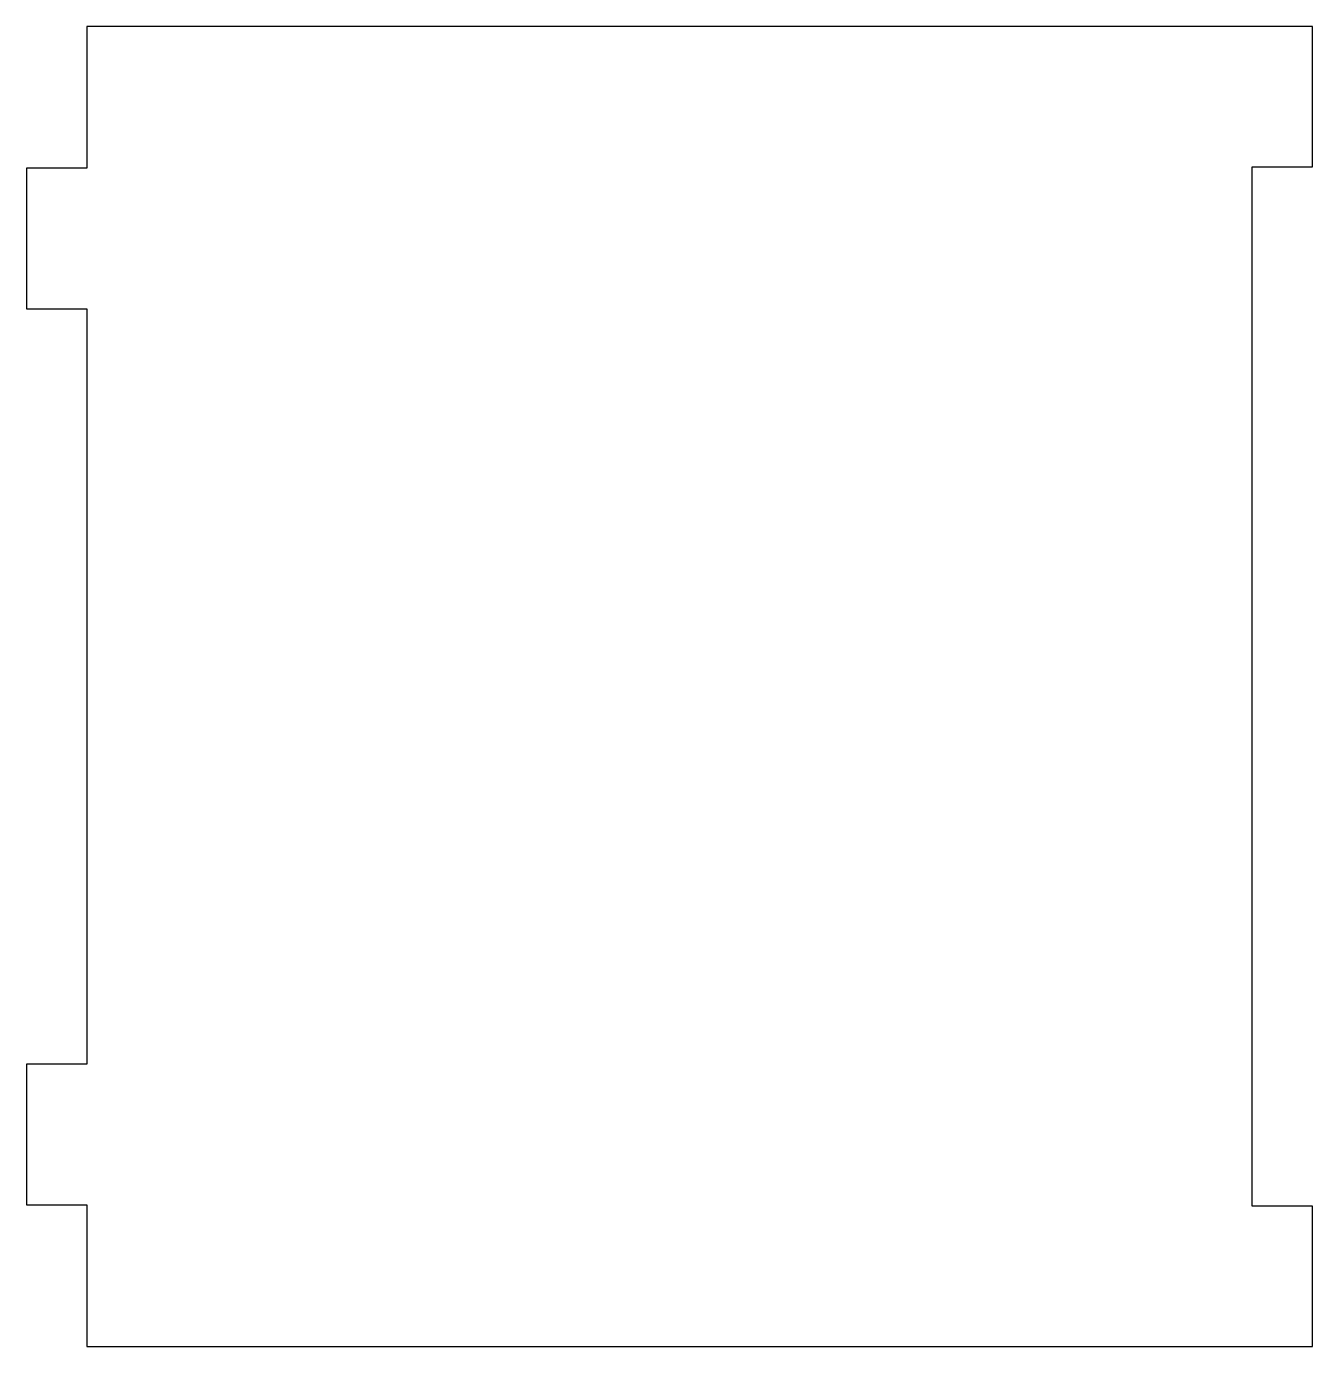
# Model space of a CAD drawing. Header units: millimetres. Extents: x -45.8 to 45.8, y -47 to 47.
import ezdxf

# ---------------------------------------------------------------- set-up
doc = ezdxf.new("R2010")
doc.units = ezdxf.units.MM

msp = doc.modelspace()

# ---------------------------------------------------------------- linework, layer by layer
msp.add_lwpolyline([(-45.8, -36.9), (-41.5, -36.9), (-41.5, -47), (45.8, -47), (45.8, -37), (41.5, -37), (41.5, 37), (45.8, 37), (45.8, 47), (-41.5, 47), (-41.5, 36.9), (-45.8, 36.9), (-45.8, 26.9), (-41.5, 26.9), (-41.5, -26.9), (-45.8, -26.9)], close=True)

doc.saveas('drawing.dxf')
